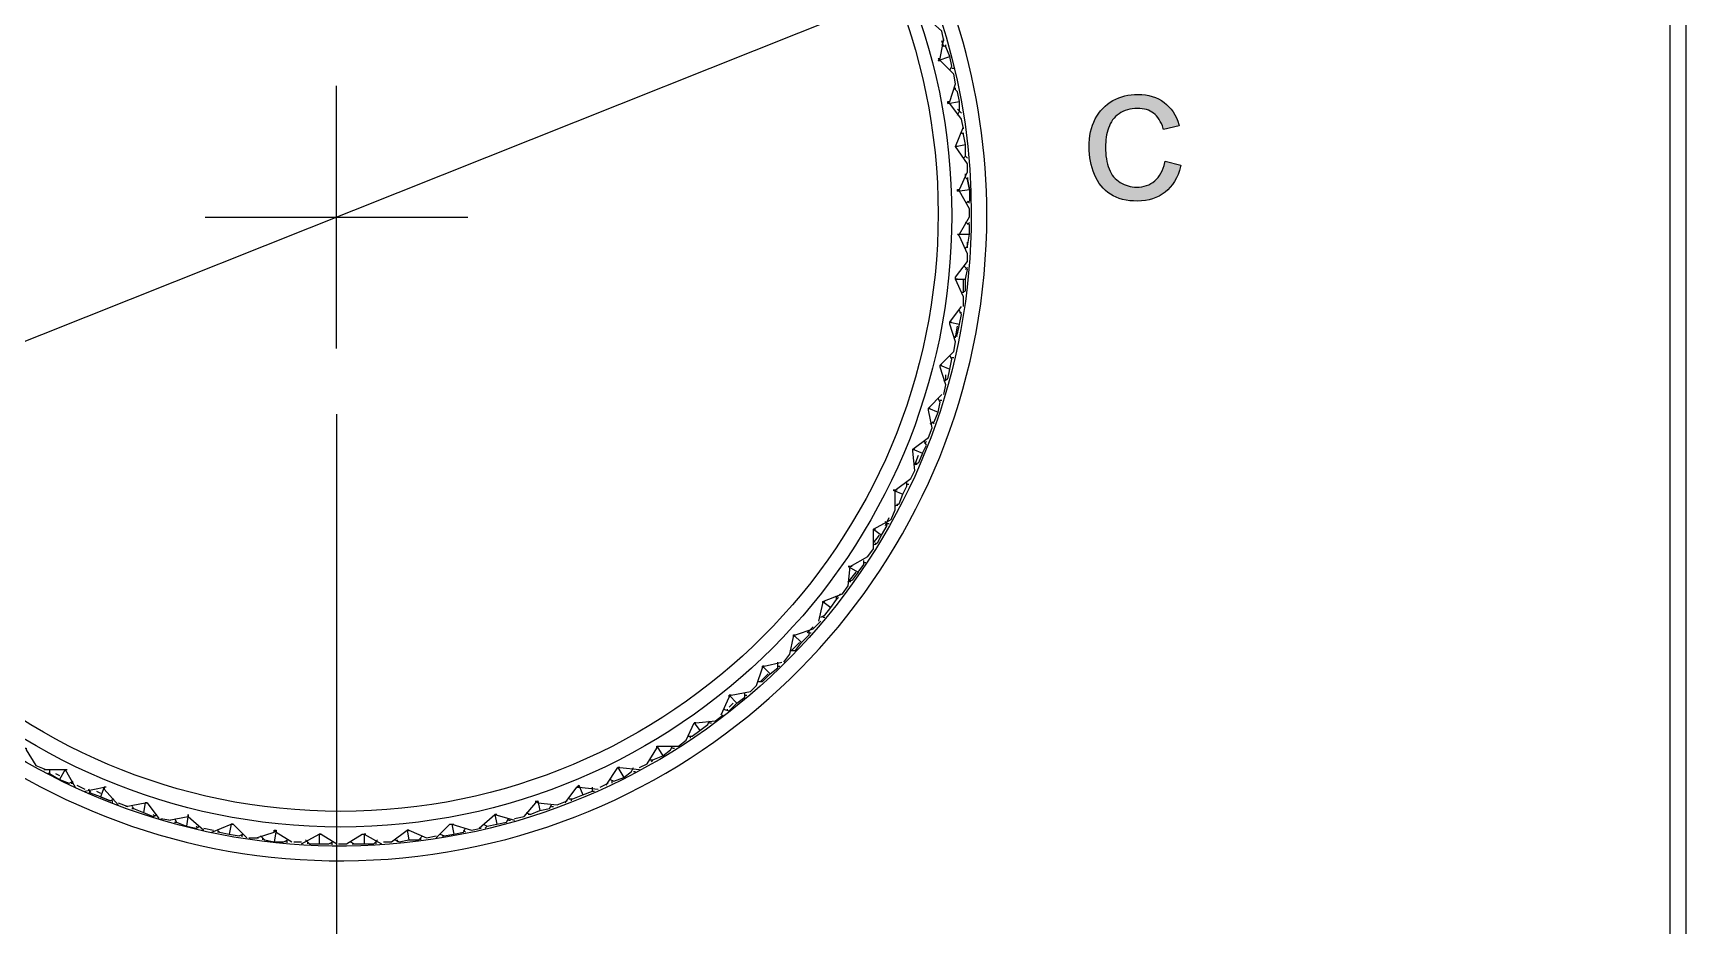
# Model space of a CAD drawing. Extents: x -1640 to -1430, y -4199 to -3902.
# Drawn here: x -1512.86 to -1487.67, y -4013.35 to -3999.75 of the extents above; entities that cross this region are included whole.
import ezdxf

# ---------------------------------------------------------------- set-up
doc = ezdxf.new("R2010")
doc.units = 0
doc.header["$LTSCALE"] = 7
doc.linetypes.add('CENTER', pattern=[2, 1.25, -0.25, 0.25, -0.25])
for name, color, linetype in [('CL', 1, 'CENTER'), ('D', 2, 'CONTINUOUS'), ('DIM', 2, 'CONTINUOUS'), ('DWG', 7, 'CONTINUOUS')]:
    doc.layers.add(name, color=color, linetype=linetype)

msp = doc.modelspace()

# ---------------------------------------------------------------- hatches: boundary and pattern name
at = {"layer": 'D'}
h = msp.add_hatch(color=256, dxfattribs=at)
h.dxf.hatch_style = 2
edge = h.paths.add_edge_path()
edge.add_spline(control_points=[(-1495.611, -4001.703), (-1495.611, -4001.703), (-1495.615, -4001.723), (-1495.615, -4001.723), (-1495.642, -4001.847), (-1495.693, -4001.942), (-1495.768, -4002.004), (-1495.843, -4002.066), (-1495.936, -4002.098), (-1496.044, -4002.098), (-1496.133, -4002.098), (-1496.217, -4002.074), (-1496.294, -4002.028), (-1496.37, -4001.983), (-1496.427, -4001.913), (-1496.463, -4001.82), (-1496.5, -4001.726), (-1496.518, -4001.613), (-1496.518, -4001.486), (-1496.518, -4001.387), (-1496.503, -4001.291), (-1496.471, -4001.198), (-1496.441, -4001.107), (-1496.388, -4001.034), (-1496.312, -4000.98), (-1496.237, -4000.927), (-1496.141, -4000.9), (-1496.028, -4000.9), (-1495.931, -4000.9), (-1495.849, -4000.924), (-1495.785, -4000.972), (-1495.721, -4001.02), (-1495.672, -4001.099), (-1495.637, -4001.206), (-1495.637, -4001.206), (-1495.632, -4001.223), (-1495.632, -4001.223), (-1495.632, -4001.223), (-1495.394, -4001.167), (-1495.394, -4001.167), (-1495.394, -4001.167), (-1495.399, -4001.147), (-1495.399, -4001.147), (-1495.442, -4001.002), (-1495.518, -4000.887), (-1495.625, -4000.807), (-1495.733, -4000.726), (-1495.867, -4000.686), (-1496.024, -4000.686), (-1496.162, -4000.686), (-1496.29, -4000.718), (-1496.406, -4000.781), (-1496.521, -4000.844), (-1496.611, -4000.938), (-1496.674, -4001.06), (-1496.736, -4001.181), (-1496.768, -4001.325), (-1496.768, -4001.487), (-1496.768, -4001.635), (-1496.74, -4001.776), (-1496.685, -4001.906), (-1496.63, -4002.037), (-1496.548, -4002.138), (-1496.441, -4002.207), (-1496.335, -4002.276), (-1496.196, -4002.311), (-1496.027, -4002.311), (-1495.864, -4002.311), (-1495.723, -4002.266), (-1495.61, -4002.176), (-1495.496, -4002.086), (-1495.417, -4001.954), (-1495.373, -4001.784), (-1495.373, -4001.784), (-1495.368, -4001.764), (-1495.368, -4001.764), (-1495.368, -4001.764), (-1495.611, -4001.703), (-1495.611, -4001.703)], knot_values=[0, 0, 0, 0, 1, 1, 1, 2, 2, 2, 3, 3, 3, 4, 4, 4, 5, 5, 5, 6, 6, 6, 7, 7, 7, 8, 8, 8, 9, 9, 9, 10, 10, 10, 11, 11, 11, 12, 12, 12, 13, 13, 13, 14, 14, 14, 15, 15, 15, 16, 16, 16, 17, 17, 17, 18, 18, 18, 19, 19, 19, 20, 20, 20, 21, 21, 21, 22, 22, 22, 23, 23, 23, 24, 24, 24, 25, 25, 25, 26, 26, 26, 26], degree=3, periodic=0)

# ---------------------------------------------------------------- linework, layer by layer
at = {"layer": 'CL'}
for p, q in [((-1508.234, -4004.554), (-1508.234, -4000.554)), ((-1510.234, -4002.554), (-1506.234, -4002.554))]:
    msp.add_line(p, q, dxfattribs=at)
at = {"layer": 'D'}
msp.add_open_spline([(-1495.611, -4001.703), (-1495.611, -4001.703), (-1495.615, -4001.723), (-1495.615, -4001.723), (-1495.642, -4001.847), (-1495.693, -4001.942), (-1495.768, -4002.004), (-1495.843, -4002.066), (-1495.936, -4002.098), (-1496.044, -4002.098), (-1496.133, -4002.098), (-1496.217, -4002.074), (-1496.294, -4002.028), (-1496.37, -4001.983), (-1496.427, -4001.913), (-1496.463, -4001.82), (-1496.5, -4001.726), (-1496.518, -4001.613), (-1496.518, -4001.486), (-1496.518, -4001.387), (-1496.503, -4001.291), (-1496.471, -4001.198), (-1496.441, -4001.107), (-1496.388, -4001.034), (-1496.312, -4000.98), (-1496.237, -4000.927), (-1496.141, -4000.9), (-1496.028, -4000.9), (-1495.931, -4000.9), (-1495.849, -4000.924), (-1495.785, -4000.972), (-1495.721, -4001.02), (-1495.672, -4001.099), (-1495.637, -4001.206), (-1495.637, -4001.206), (-1495.632, -4001.223), (-1495.632, -4001.223), (-1495.632, -4001.223), (-1495.394, -4001.167), (-1495.394, -4001.167), (-1495.394, -4001.167), (-1495.399, -4001.147), (-1495.399, -4001.147), (-1495.442, -4001.002), (-1495.518, -4000.887), (-1495.625, -4000.807), (-1495.733, -4000.726), (-1495.867, -4000.686), (-1496.024, -4000.686), (-1496.162, -4000.686), (-1496.29, -4000.718), (-1496.406, -4000.781), (-1496.521, -4000.844), (-1496.611, -4000.938), (-1496.674, -4001.06), (-1496.736, -4001.181), (-1496.768, -4001.325), (-1496.768, -4001.487), (-1496.768, -4001.635), (-1496.74, -4001.776), (-1496.685, -4001.906), (-1496.63, -4002.037), (-1496.548, -4002.138), (-1496.441, -4002.207), (-1496.335, -4002.276), (-1496.196, -4002.311), (-1496.027, -4002.311), (-1495.864, -4002.311), (-1495.723, -4002.266), (-1495.61, -4002.176), (-1495.496, -4002.086), (-1495.417, -4001.954), (-1495.373, -4001.784), (-1495.373, -4001.784), (-1495.368, -4001.764), (-1495.368, -4001.764), (-1495.368, -4001.764), (-1495.611, -4001.703), (-1495.611, -4001.703)], degree=3, knots=[0, 0, 0, 0, 1, 1, 1, 2, 2, 2, 3, 3, 3, 4, 4, 4, 5, 5, 5, 6, 6, 6, 7, 7, 7, 8, 8, 8, 9, 9, 9, 10, 10, 10, 11, 11, 11, 12, 12, 12, 13, 13, 13, 14, 14, 14, 15, 15, 15, 16, 16, 16, 17, 17, 17, 18, 18, 18, 19, 19, 19, 20, 20, 20, 21, 21, 21, 22, 22, 22, 23, 23, 23, 24, 24, 24, 25, 25, 25, 26, 26, 26, 26], dxfattribs=at)
at = {"layer": 'DIM', "ltscale": 0.6}
for p, q in [((-1517.439, -4006.223), (-1499.029, -3998.886)), ((-1508.234, -4005.554), (-1508.234, -4030.875))]:
    msp.add_line(p, q, dxfattribs=at)
at = {"layer": 'DWG'}
msp.add_lwpolyline([(-1487.912, -3987.703), (-1487.674, -3987.703), (-1487.674, -4017.334), (-1487.912, -4017.334)], close=True, dxfattribs=at)
for points in [[(-1504.156, -3992.85), (-1504.096, -3992.969), (-1504.096, -3993.862), (-1504.096, -3993.832, -0.29331), (-1498.563, -4002.519, -1.81799), (-1512.277, -3993.832), (-1512.277, -3992.969), (-1512.218, -3992.85)], [(-1512.277, -3993.564, 1.828539), (-1498.325, -4002.519, 0.29112), (-1504.066, -3993.564)]]:
    msp.add_lwpolyline(points, format="xyb", dxfattribs=at)
for points in [[(-1498.979, -3999.871), (-1499.009, -3999.722), (-1499.247, -3999.514), (-1499.247, -3999.484), (-1499.187, -3999.217), (-1499.247, -3999.068), (-1499.485, -3998.889), (-1499.485, -3998.86), (-1499.455, -3998.562), (-1499.515, -3998.443), (-1499.753, -3998.265), (-1499.782, -3998.265), (-1499.753, -3998.265), (-1499.753, -3997.967), (-1499.812, -3997.848)], [(-1498.682, -4001.21), (-1498.711, -4001.061), (-1498.89, -4000.823), (-1498.92, -4000.823), (-1498.92, -4000.793), (-1498.89, -4000.793), (-1498.801, -4000.526), (-1498.83, -4000.377), (-1499.039, -4000.169), (-1499.068, -4000.169), (-1499.039, -4000.169), (-1499.068, -4000.139), (-1499.039, -4000.139), (-1498.979, -3999.841)], [(-1498.979, -3999.96), (-1499.009, -3999.871)], [(-1499.039, -4000.169), (-1499.068, -4000.169), (-1498.89, -4000.109), (-1498.949, -3999.96), (-1499.009, -3999.931)], [(-1498.949, -3999.96), (-1498.949, -3999.931)], [(-1498.89, -4000.317), (-1498.86, -4000.258), (-1498.89, -4000.109)], [(-1499.068, -4000.139), (-1499.039, -4000.139)], [(-1498.86, -4000.288), (-1498.83, -4000.288)], [(-1498.89, -4000.823), (-1498.92, -4000.823), (-1498.741, -4000.793), (-1498.771, -4000.645), (-1498.83, -4000.585)], [(-1498.801, -4000.615), (-1498.801, -4000.585)], [(-1498.92, -4000.823), (-1498.89, -4000.793)], [(-1498.771, -4001.002), (-1498.741, -4000.942), (-1498.741, -4000.793)], [(-1498.711, -4000.972), (-1498.741, -4000.942), (-1498.771, -4000.912)], [(-1498.682, -4003.917), (-1498.682, -4003.768), (-1498.801, -4003.501), (-1498.801, -4003.471), (-1498.622, -4003.233), (-1498.622, -4003.114), (-1498.741, -4002.846), (-1498.771, -4002.816), (-1498.741, -4002.816), (-1498.592, -4002.549), (-1498.592, -4002.43), (-1498.741, -4002.162), (-1498.771, -4002.162), (-1498.771, -4002.132), (-1498.741, -4002.132), (-1498.622, -4001.864), (-1498.622, -4001.745), (-1498.801, -4001.478), (-1498.682, -4001.18)], [(-1498.771, -4001.478), (-1498.801, -4001.478), (-1498.652, -4001.448), (-1498.682, -4001.299), (-1498.711, -4001.269)], [(-1498.682, -4001.299), (-1498.682, -4001.269)], [(-1498.682, -4001.656), (-1498.652, -4001.626), (-1498.652, -4001.448)], [(-1498.652, -4001.626), (-1498.622, -4001.656)], [(-1498.741, -4002.132), (-1498.771, -4002.162), (-1498.592, -4002.132), (-1498.622, -4001.983), (-1498.652, -4001.954), (-1498.652, -4001.894)], [(-1498.622, -4001.954), (-1498.622, -4001.983), (-1498.592, -4002.132), (-1498.592, -4002.311), (-1498.652, -4002.34)], [(-1498.622, -4002.311), (-1498.592, -4002.34)], [(-1498.741, -4002.846), (-1498.771, -4002.816), (-1498.592, -4002.816), (-1498.592, -4002.668), (-1498.652, -4002.638)], [(-1498.622, -4002.668), (-1498.592, -4002.638)], [(-1498.771, -4002.816), (-1498.741, -4002.816)], [(-1498.652, -4003.025), (-1498.622, -4002.995), (-1498.592, -4002.816)], [(-1498.622, -4003.025), (-1498.622, -4002.995), (-1498.622, -4002.935)], [(-1498.771, -4003.501), (-1498.801, -4003.501), (-1498.652, -4003.501), (-1498.622, -4003.352), (-1498.682, -4003.292)], [(-1498.652, -4003.352), (-1498.622, -4003.322)], [(-1498.801, -4003.501), (-1498.801, -4003.471)], [(-1498.711, -4003.709), (-1498.652, -4003.679), (-1498.652, -4003.501)], [(-1498.682, -4003.709), (-1498.682, -4003.679), (-1498.682, -4003.501)], [(-1498.979, -4005.256), (-1498.949, -4005.107), (-1499.039, -4004.839), (-1499.039, -4004.81), (-1498.83, -4004.601), (-1498.801, -4004.453), (-1498.89, -4004.185), (-1498.89, -4004.155), (-1498.711, -4003.917)], [(-1498.89, -4004.185), (-1498.89, -4004.155), (-1498.741, -4004.185), (-1498.711, -4004.036), (-1498.741, -4003.977)], [(-1498.89, -4004.155), (-1498.86, -4004.155)], [(-1498.741, -4004.006), (-1498.711, -4004.006)], [(-1498.83, -4004.393), (-1498.771, -4004.334), (-1498.741, -4004.185)], [(-1498.801, -4004.393), (-1498.771, -4004.215)], [(-1498.801, -4004.363), (-1498.771, -4004.363)], [(-1499.039, -4004.839), (-1499.039, -4004.81), (-1498.89, -4004.869), (-1498.86, -4004.72), (-1498.89, -4004.661)], [(-1499.039, -4004.81), (-1499.009, -4004.81)], [(-1498.979, -4005.048), (-1498.92, -4005.018), (-1498.89, -4004.869)], [(-1498.86, -4004.691), (-1498.83, -4004.691)], [(-1498.949, -4005.048), (-1498.949, -4005.018), (-1498.949, -4004.958)], [(-1500.883, -4008.707), (-1500.824, -4008.439), (-1500.824, -4008.409), (-1500.526, -4008.29), (-1500.437, -4008.171), (-1500.407, -4007.874), (-1500.437, -4007.874), (-1500.407, -4007.874), (-1500.139, -4007.725), (-1500.05, -4007.606), (-1500.05, -4007.309), (-1499.782, -4007.16), (-1499.723, -4007.011), (-1499.723, -4006.714), (-1499.753, -4006.714), (-1499.723, -4006.714), (-1499.753, -4006.714), (-1499.723, -4006.714), (-1499.485, -4006.535), (-1499.425, -4006.416), (-1499.455, -4006.119), (-1499.455, -4006.089), (-1499.217, -4005.91), (-1499.158, -4005.762), (-1499.217, -4005.494), (-1499.217, -4005.464), (-1499.009, -4005.256)], [(-1499.217, -4005.494), (-1499.217, -4005.464), (-1499.068, -4005.524), (-1499.039, -4005.375), (-1499.068, -4005.315)], [(-1499.039, -4005.345), (-1499.009, -4005.345)], [(-1499.217, -4005.464), (-1499.187, -4005.464)], [(-1499.187, -4005.702), (-1499.128, -4005.672), (-1499.068, -4005.524)], [(-1499.158, -4005.672), (-1499.128, -4005.702)], [(-1499.455, -4006.119), (-1499.455, -4006.089), (-1499.306, -4006.148), (-1499.247, -4006.029), (-1499.277, -4005.97)], [(-1499.455, -4006.089), (-1499.425, -4006.089)], [(-1499.306, -4006.148), (-1499.366, -4006.297), (-1499.425, -4006.327), (-1499.366, -4006.178)], [(-1499.277, -4006), (-1499.247, -4005.97)], [(-1499.396, -4006.297), (-1499.396, -4006.327)], [(-1499.693, -4006.714), (-1499.723, -4006.714), (-1499.753, -4006.714), (-1499.604, -4006.773), (-1499.544, -4006.654), (-1499.544, -4006.595)], [(-1499.544, -4006.624), (-1499.515, -4006.624)], [(-1499.723, -4006.952), (-1499.663, -4006.922), (-1499.604, -4006.773)], [(-1499.693, -4006.922), (-1499.693, -4006.952)], [(-1499.872, -4007.249), (-1499.812, -4007.13)], [(-1500.05, -4007.309), (-1500.02, -4007.309), (-1500.05, -4007.309), (-1499.931, -4007.398), (-1499.842, -4007.249), (-1499.872, -4007.19)], [(-1500.05, -4007.517), (-1499.961, -4007.398)], [(-1500.05, -4007.547), (-1499.991, -4007.517), (-1499.931, -4007.398)], [(-1499.842, -4007.219), (-1499.812, -4007.219)], [(-1500.02, -4007.517), (-1500.02, -4007.547)], [(-1500.377, -4007.874), (-1500.407, -4007.874), (-1500.437, -4007.874), (-1500.288, -4007.963), (-1500.199, -4007.844), (-1500.199, -4007.785)], [(-1500.199, -4007.814), (-1500.169, -4007.814)], [(-1500.288, -4007.963), (-1500.377, -4008.082), (-1500.437, -4008.112), (-1500.318, -4007.963)], [(-1500.407, -4008.082), (-1500.407, -4008.112)], [(-1500.824, -4008.439), (-1500.824, -4008.409), (-1500.705, -4008.499), (-1500.615, -4008.38), (-1500.615, -4008.32)], [(-1500.824, -4008.409), (-1500.794, -4008.409)], [(-1500.615, -4008.35), (-1500.556, -4008.29)], [(-1500.615, -4008.38), (-1500.586, -4008.35)], [(-1500.853, -4008.647), (-1500.794, -4008.618), (-1500.705, -4008.499)], [(-1500.824, -4008.647), (-1500.794, -4008.647)], [(-1501.419, -4009.332), (-1501.329, -4009.213), (-1501.27, -4008.945), (-1501.27, -4008.915), (-1501.24, -4008.915), (-1500.972, -4008.826), (-1500.853, -4008.707)], [(-1501.329, -4009.153), (-1501.24, -4009.153), (-1501.151, -4009.034), (-1501.27, -4008.915), (-1501.24, -4008.915)], [(-1501.27, -4008.915), (-1501.27, -4008.945)], [(-1501.151, -4009.034), (-1501.032, -4008.915), (-1501.032, -4008.856)], [(-1501.062, -4008.885), (-1500.972, -4008.796)], [(-1501.032, -4008.885), (-1501.002, -4008.885)], [(-1501.3, -4009.153), (-1501.181, -4009.034)], [(-1501.27, -4009.153), (-1501.24, -4009.153)], [(-1502.371, -4010.135), (-1502.252, -4009.867), (-1502.252, -4009.837), (-1502.222, -4009.837), (-1501.924, -4009.778), (-1501.835, -4009.689), (-1501.746, -4009.421), (-1501.746, -4009.391), (-1501.716, -4009.391), (-1501.448, -4009.332)], [(-1501.716, -4009.391), (-1501.746, -4009.391), (-1501.627, -4009.51), (-1501.508, -4009.421), (-1501.508, -4009.332)], [(-1501.746, -4009.391), (-1501.746, -4009.421)], [(-1501.508, -4009.391), (-1501.478, -4009.391)], [(-1501.805, -4009.629), (-1501.746, -4009.629), (-1501.627, -4009.51)], [(-1501.746, -4009.629), (-1501.776, -4009.629), (-1501.657, -4009.51)], [(-1502.222, -4009.837), (-1502.252, -4009.837), (-1502.133, -4009.956), (-1502.014, -4009.867), (-1502.014, -4009.808)], [(-1502.252, -4009.837), (-1502.252, -4009.867)], [(-1502.014, -4009.837), (-1501.984, -4009.837)], [(-1503.62, -4010.938), (-1503.501, -4010.879), (-1503.352, -4010.641), (-1503.352, -4010.611), (-1503.323, -4010.611), (-1503.025, -4010.611), (-1502.906, -4010.522), (-1502.787, -4010.254), (-1502.757, -4010.254), (-1502.46, -4010.224), (-1502.341, -4010.135)], [(-1502.341, -4010.046), (-1502.252, -4010.075), (-1502.133, -4009.956)], [(-1502.281, -4010.046), (-1502.281, -4010.075)], [(-1502.252, -4010.016), (-1502.192, -4009.956)], [(-1502.876, -4010.462), (-1502.817, -4010.462), (-1502.698, -4010.373)], [(-1502.787, -4010.254), (-1502.757, -4010.254), (-1502.787, -4010.254), (-1502.698, -4010.373), (-1502.579, -4010.284), (-1502.549, -4010.224)], [(-1502.549, -4010.254), (-1502.519, -4010.254)], [(-1513.289, -4010.641), (-1512.991, -4010.641), (-1512.962, -4010.641), (-1512.962, -4010.67), (-1512.813, -4010.908), (-1512.664, -4010.968)], [(-1503.352, -4010.641), (-1503.352, -4010.611), (-1503.263, -4010.76), (-1503.144, -4010.67), (-1503.114, -4010.611)], [(-1503.352, -4010.611), (-1503.323, -4010.611)], [(-1503.114, -4010.641), (-1503.085, -4010.641)], [(-1502.847, -4010.462), (-1502.847, -4010.492)], [(-1504.126, -4011.206), (-1503.947, -4010.938), (-1503.918, -4010.938), (-1503.62, -4010.968)], [(-1503.947, -4010.938), (-1503.918, -4010.938), (-1503.947, -4010.938), (-1503.858, -4011.087), (-1503.739, -4010.998), (-1503.709, -4010.938)], [(-1503.471, -4010.819), (-1503.412, -4010.819), (-1503.263, -4010.76)], [(-1503.412, -4010.819), (-1503.442, -4010.849)], [(-1512.694, -4010.968), (-1512.396, -4010.968), (-1512.367, -4010.968), (-1512.218, -4011.236)], [(-1512.605, -4011.027), (-1512.634, -4011.027)], [(-1512.605, -4010.968), (-1512.605, -4011.027), (-1512.456, -4011.117)], [(-1512.515, -4011.027), (-1512.456, -4011.057)], [(-1512.396, -4010.968), (-1512.367, -4010.968), (-1512.456, -4011.117), (-1512.307, -4011.176), (-1512.248, -4011.146)], [(-1512.367, -4010.968), (-1512.337, -4010.968)], [(-1512.277, -4011.176), (-1512.248, -4011.176)], [(-1512.188, -4011.206), (-1512.069, -4011.265)], [(-1504.751, -4011.474), (-1504.572, -4011.236), (-1504.542, -4011.236), (-1504.542, -4011.206), (-1504.542, -4011.236), (-1504.245, -4011.265)], [(-1504.572, -4011.236), (-1504.542, -4011.206), (-1504.483, -4011.355), (-1504.334, -4011.295), (-1504.334, -4011.236)], [(-1504.542, -4011.206), (-1504.542, -4011.236)], [(-1504.215, -4011.236), (-1504.096, -4011.176)], [(-1504.066, -4011.117), (-1504.007, -4011.146), (-1503.858, -4011.087)], [(-1504.037, -4011.146), (-1504.037, -4011.176)], [(-1503.709, -4010.998), (-1503.68, -4010.998)], [(-1512.069, -4011.295), (-1511.772, -4011.236), (-1511.772, -4011.265), (-1511.563, -4011.503)], [(-1511.682, -4011.444), (-1511.831, -4011.384), (-1511.98, -4011.325), (-1512.01, -4011.265)], [(-1511.98, -4011.295), (-1512.01, -4011.325)], [(-1511.891, -4011.295), (-1511.831, -4011.325)], [(-1511.742, -4011.236), (-1511.772, -4011.236), (-1511.831, -4011.384), (-1511.682, -4011.444), (-1511.623, -4011.414)], [(-1511.772, -4011.236), (-1511.772, -4011.265)], [(-1511.653, -4011.444), (-1511.653, -4011.474)], [(-1505.524, -4011.712), (-1505.375, -4011.682), (-1505.197, -4011.474), (-1505.197, -4011.444), (-1505.167, -4011.474), (-1505.167, -4011.444), (-1505.167, -4011.474), (-1504.87, -4011.503), (-1504.721, -4011.444)], [(-1505.197, -4011.474), (-1505.167, -4011.444), (-1505.137, -4011.593), (-1504.989, -4011.563), (-1504.959, -4011.503)], [(-1505.167, -4011.444), (-1505.167, -4011.474)], [(-1504.691, -4011.414), (-1504.632, -4011.414), (-1504.483, -4011.355)], [(-1504.661, -4011.414), (-1504.661, -4011.444)], [(-1504.334, -4011.295), (-1504.304, -4011.295)], [(-1511.563, -4011.474), (-1511.415, -4011.533)], [(-1511.444, -4011.533), (-1511.147, -4011.474), (-1511.117, -4011.474), (-1510.939, -4011.712)], [(-1511.355, -4011.533), (-1511.325, -4011.563), (-1511.177, -4011.622)], [(-1511.355, -4011.563), (-1511.325, -4011.563)], [(-1511.147, -4011.474), (-1511.117, -4011.474), (-1511.147, -4011.474), (-1511.177, -4011.622), (-1511.028, -4011.682), (-1510.968, -4011.652)], [(-1511.028, -4011.652), (-1510.998, -4011.682)], [(-1510.79, -4011.741), (-1510.492, -4011.682), (-1510.492, -4011.652), (-1510.492, -4011.682), (-1510.254, -4011.89)], [(-1510.492, -4011.652), (-1510.492, -4011.682), (-1510.492, -4011.652), (-1510.522, -4011.831), (-1510.373, -4011.86), (-1510.314, -4011.831)], [(-1506.06, -4011.86), (-1505.822, -4011.652), (-1505.524, -4011.741)], [(-1505.822, -4011.652), (-1505.792, -4011.652), (-1505.822, -4011.652), (-1505.792, -4011.801), (-1505.643, -4011.771), (-1505.613, -4011.712)], [(-1505.346, -4011.622), (-1505.286, -4011.652), (-1505.137, -4011.593)], [(-1505.286, -4011.652), (-1505.316, -4011.652)], [(-1504.959, -4011.533), (-1504.929, -4011.533)], [(-1510.909, -4011.712), (-1510.76, -4011.741)], [(-1510.701, -4011.712), (-1510.671, -4011.771), (-1510.522, -4011.831)], [(-1510.701, -4011.771), (-1510.671, -4011.771)], [(-1510.373, -4011.831), (-1510.344, -4011.86)], [(-1510.254, -4011.86), (-1510.106, -4011.89)], [(-1510.135, -4011.92), (-1509.838, -4011.801), (-1509.808, -4011.801), (-1509.6, -4012.009)], [(-1510.046, -4011.89), (-1510.016, -4011.92), (-1509.868, -4011.95)], [(-1510.016, -4011.92), (-1510.046, -4011.92)], [(-1509.838, -4011.801), (-1509.808, -4011.801), (-1509.838, -4011.801), (-1509.868, -4011.95), (-1509.719, -4011.979), (-1509.659, -4011.95)], [(-1509.451, -4012.009), (-1509.183, -4011.92), (-1509.183, -4011.89), (-1509.154, -4011.89), (-1509.154, -4011.92), (-1508.916, -4012.069)], [(-1509.183, -4011.92), (-1509.154, -4011.89), (-1509.183, -4012.069), (-1509.035, -4012.069), (-1508.975, -4012.039)], [(-1509.154, -4011.89), (-1509.154, -4011.92)], [(-1508.767, -4012.098), (-1508.499, -4011.95), (-1508.469, -4011.95), (-1508.231, -4012.098)], [(-1508.499, -4011.95), (-1508.469, -4011.95), (-1508.499, -4011.95), (-1508.499, -4012.098), (-1508.35, -4012.098), (-1508.291, -4012.069)], [(-1508.202, -4012.098), (-1508.083, -4012.098), (-1507.845, -4011.95), (-1507.815, -4011.95), (-1507.547, -4012.098)], [(-1507.785, -4011.95), (-1507.815, -4011.95), (-1507.815, -4012.098), (-1507.666, -4012.098), (-1507.607, -4012.039)], [(-1507.517, -4012.069), (-1507.398, -4012.069), (-1507.16, -4011.89), (-1507.131, -4011.89), (-1506.863, -4012.009), (-1506.714, -4011.979)], [(-1507.131, -4011.89), (-1507.16, -4011.89), (-1507.131, -4012.039), (-1506.982, -4012.039), (-1506.922, -4011.979)], [(-1506.714, -4012.009), (-1506.506, -4011.801), (-1506.476, -4011.801), (-1506.179, -4011.89), (-1506.03, -4011.86)], [(-1506.655, -4011.95), (-1506.595, -4011.979), (-1506.446, -4011.95)], [(-1506.506, -4011.801), (-1506.476, -4011.801), (-1506.446, -4011.95), (-1506.298, -4011.92), (-1506.268, -4011.86)], [(-1506.476, -4011.801), (-1506.446, -4011.801)], [(-1506.298, -4011.89), (-1506.268, -4011.92)], [(-1506, -4011.801), (-1505.941, -4011.831), (-1505.792, -4011.801)], [(-1505.941, -4011.831), (-1505.97, -4011.86)], [(-1505.613, -4011.741), (-1505.584, -4011.741)], [(-1509.689, -4011.979), (-1509.659, -4011.979)], [(-1509.57, -4012.009), (-1509.421, -4012.009)], [(-1509.392, -4011.979), (-1509.332, -4012.039), (-1509.183, -4012.069)], [(-1509.362, -4012.009), (-1509.362, -4012.039)], [(-1509.005, -4012.069), (-1508.975, -4012.069)], [(-1508.886, -4012.069), (-1508.767, -4012.069)], [(-1508.707, -4012.039), (-1508.648, -4012.098), (-1508.499, -4012.098)], [(-1508.678, -4012.069), (-1508.678, -4012.098)], [(-1508.321, -4012.098), (-1508.291, -4012.098)], [(-1508.023, -4012.069), (-1507.964, -4012.098), (-1507.815, -4012.098)], [(-1507.993, -4012.098), (-1507.964, -4012.098)], [(-1507.636, -4012.069), (-1507.636, -4012.098)], [(-1507.339, -4012.039), (-1507.279, -4012.069), (-1507.131, -4012.039)], [(-1507.309, -4012.039), (-1507.309, -4012.069)], [(-1506.952, -4012.009), (-1506.952, -4012.039)], [(-1506.625, -4011.979), (-1506.595, -4011.979)]]:
    msp.add_lwpolyline(points, dxfattribs=at)
for centre, radius in [((-1508.173, -4002.53), 9.313), ((-1508.17, -4002.503), 9.102)]:
    msp.add_circle(centre, radius, dxfattribs=at)

doc.saveas('drawing.dxf')
